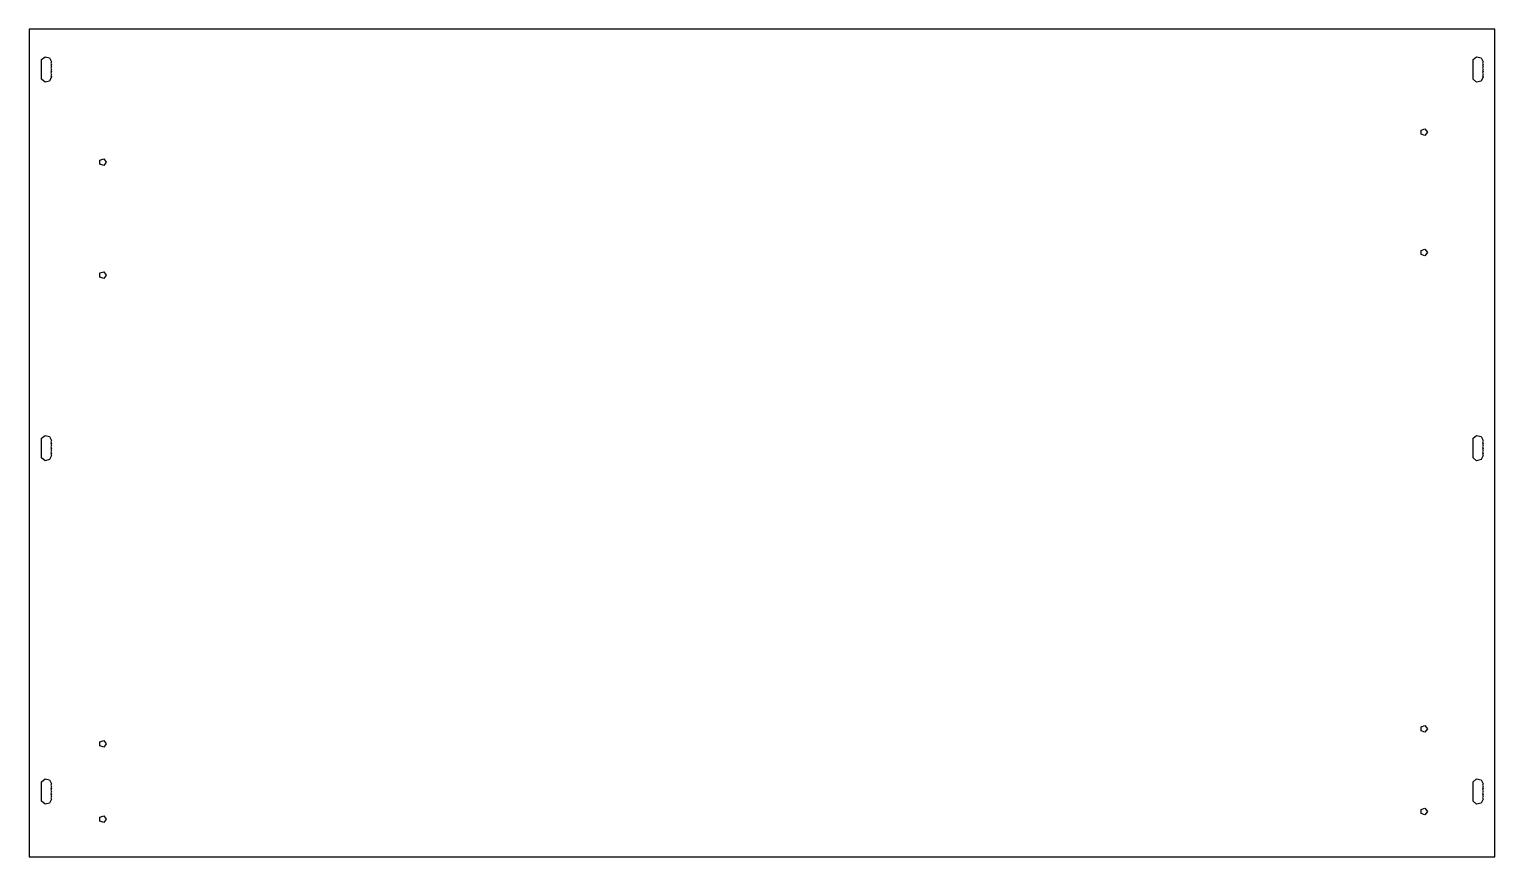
# Model space of a CAD drawing. Header units: metres. Extents: x -3 to 582, y -25 to 305.
import ezdxf

# ---------------------------------------------------------------- set-up
doc = ezdxf.new("R2010")
doc.units = ezdxf.units.M

msp = doc.modelspace()

# ---------------------------------------------------------------- linework, layer by layer
for p, q in [((581.75, 305), (-2.75, 305)), ((-2.75, 305), (-2.75, -25)), ((581.75, -25), (581.75, 305)), ((2.10796, 292.911), (3.5327, 294.047)), ((2.10796, 285.089), (2.10796, 292.911)), ((3.5327, 294.047), (5.30933, 293.642)), ((5.30933, 293.642), (6.09999, 292)), ((573.108, 292.911), (574.533, 294.047)), ((573.108, 285.089), (573.108, 292.911)), ((574.533, 294.047), (576.309, 293.642)), ((576.309, 293.642), (577.1, 292)), ((6.09999, 292), (5.85921, 291.5)), ((5.85921, 291.5), (6.09999, 291)), ((6.09999, 291), (5.85921, 290.5)), ((5.85921, 290.5), (6.09999, 290)), ((6.09999, 290), (5.85921, 289.5)), ((5.85921, 289.5), (6.09999, 289)), ((6.09999, 289), (5.85921, 288.5)), ((5.85921, 288.5), (6.09999, 288)), ((6.09999, 288), (5.85921, 287.5)), ((5.85921, 287.5), (6.09999, 287)), ((6.09999, 287), (5.85921, 286.5)), ((5.85921, 286.5), (6.09999, 286)), ((577.1, 292), (576.859, 291.5)), ((576.859, 291.5), (577.1, 291)), ((577.1, 291), (576.859, 290.5)), ((576.859, 290.5), (577.1, 290)), ((577.1, 290), (576.859, 289.5)), ((576.859, 289.5), (577.1, 289)), ((577.1, 289), (576.859, 288.5)), ((576.859, 288.5), (577.1, 288)), ((577.1, 288), (576.859, 287.5)), ((576.859, 287.5), (577.1, 287)), ((577.1, 287), (576.859, 286.5)), ((576.859, 286.5), (577.1, 286)), ((3.5327, 283.953), (2.10796, 285.089)), ((5.30933, 284.358), (3.5327, 283.953)), ((6.09999, 286), (5.30933, 284.358)), ((574.533, 283.953), (573.108, 285.089)), ((576.309, 284.358), (574.533, 283.953)), ((577.1, 286), (576.309, 284.358)), ((552.367, 264.823), (553.933, 265.331)), ((552.367, 263.177), (552.367, 264.823)), ((553.933, 262.669), (552.367, 263.177)), ((553.933, 265.331), (554.9, 264)), ((554.9, 264), (553.933, 262.669)), ((25.3674, 252.823), (26.9326, 253.331)), ((25.3674, 251.177), (25.3674, 252.823)), ((26.9326, 253.331), (27.9, 252)), ((27.9, 252), (26.9326, 250.669)), ((26.9326, 250.669), (25.3674, 251.177)), ((552.367, 216.823), (553.933, 217.331)), ((552.367, 215.177), (552.367, 216.823)), ((553.933, 217.331), (554.9, 216)), ((553.933, 214.669), (552.367, 215.177)), ((554.9, 216), (553.933, 214.669)), ((25.3674, 207.823), (26.9326, 208.331)), ((25.3674, 206.177), (25.3674, 207.823)), ((26.9326, 205.669), (25.3674, 206.177)), ((26.9326, 208.331), (27.9, 207)), ((27.9, 207), (26.9326, 205.669)), ((2.10796, 141.911), (3.5327, 143.047)), ((2.10796, 134.089), (2.10796, 141.911)), ((3.5327, 143.047), (5.30933, 142.642)), ((5.30933, 142.642), (6.09999, 141)), ((6.09999, 141), (5.85921, 140.5)), ((5.85921, 140.5), (6.09999, 140)), ((573.108, 141.911), (574.533, 143.047)), ((573.108, 134.089), (573.108, 141.911)), ((574.533, 143.047), (576.309, 142.642)), ((576.309, 142.642), (577.1, 141)), ((577.1, 141), (576.859, 140.5)), ((576.859, 140.5), (577.1, 140)), ((6.09999, 135), (5.30933, 133.358)), ((6.09999, 140), (5.85921, 139.5)), ((5.85921, 139.5), (6.09999, 139)), ((6.09999, 139), (5.85921, 138.5)), ((5.85921, 138.5), (6.09999, 138)), ((6.09999, 138), (5.85921, 137.5)), ((5.85921, 137.5), (6.09999, 137)), ((6.09999, 137), (5.85921, 136.5)), ((5.85921, 136.5), (6.09999, 136)), ((6.09999, 136), (5.85921, 135.5)), ((5.85921, 135.5), (6.09999, 135)), ((577.1, 135), (576.309, 133.358)), ((577.1, 140), (576.859, 139.5)), ((576.859, 139.5), (577.1, 139)), ((577.1, 139), (576.859, 138.5)), ((576.859, 138.5), (577.1, 138)), ((577.1, 138), (576.859, 137.5)), ((576.859, 137.5), (577.1, 137)), ((577.1, 137), (576.859, 136.5)), ((576.859, 136.5), (577.1, 136)), ((577.1, 136), (576.859, 135.5)), ((576.859, 135.5), (577.1, 135)), ((3.5327, 132.953), (2.10796, 134.089)), ((5.30933, 133.358), (3.5327, 132.953)), ((574.533, 132.953), (573.108, 134.089)), ((576.309, 133.358), (574.533, 132.953)), ((552.367, 26.8229), (553.933, 27.3315)), ((552.367, 25.1771), (552.367, 26.8229)), ((553.933, 24.6685), (552.367, 25.1771)), ((553.933, 27.3315), (554.9, 26)), ((554.9, 26), (553.933, 24.6685)), ((25.3674, 20.8229), (26.9326, 21.3315)), ((25.3674, 19.1771), (25.3674, 20.8229)), ((26.9326, 18.6685), (25.3674, 19.1771)), ((26.9326, 21.3315), (27.9, 20)), ((27.9, 20), (26.9326, 18.6685)), ((2.10796, 4.91115), (3.5327, 6.04735)), ((3.5327, 6.04735), (5.30933, 5.64185)), ((573.108, 4.91115), (574.533, 6.04735)), ((574.533, 6.04735), (576.309, 5.64185)), ((2.10796, -2.91115), (2.10796, 4.91115)), ((5.30933, 5.64185), (6.09999, 4)), ((6.09999, 4), (5.85921, 3.49998)), ((5.85921, 3.49998), (6.09999, 3)), ((6.09999, 3), (5.85921, 2.49998)), ((5.85921, 2.49998), (6.09999, 2)), ((6.09999, 2), (5.85921, 1.49998)), ((5.85921, 1.49998), (6.09999, 1)), ((6.09999, 1), (5.85921, 0.5)), ((5.85921, 0.5), (6.09999, 0)), ((6.09999, 0), (5.85921, -0.5)), ((573.108, -2.91115), (573.108, 4.91115)), ((576.309, 5.64185), (577.1, 4)), ((577.1, 4), (576.859, 3.49998)), ((576.859, 3.49998), (577.1, 3)), ((577.1, 3), (576.859, 2.49998)), ((576.859, 2.49998), (577.1, 2)), ((577.1, 2), (576.859, 1.49998)), ((576.859, 1.49998), (577.1, 1)), ((577.1, 1), (576.859, 0.5)), ((576.859, 0.5), (577.1, 0)), ((577.1, 0), (576.859, -0.5)), ((3.5327, -4.04735), (2.10796, -2.91115)), ((5.30933, -3.64185), (3.5327, -4.04735)), ((6.09999, -2), (5.30933, -3.64185)), ((5.85921, -0.5), (6.09999, -1)), ((6.09999, -1), (5.85921, -1.49998)), ((5.85921, -1.49998), (6.09999, -2)), ((552.367, -6.17709), (553.933, -5.66852)), ((553.933, -5.66852), (554.9, -7)), ((574.533, -4.04735), (573.108, -2.91115)), ((576.309, -3.64185), (574.533, -4.04735)), ((577.1, -2), (576.309, -3.64185)), ((576.859, -0.5), (577.1, -1)), ((577.1, -1), (576.859, -1.49998)), ((576.859, -1.49998), (577.1, -2)), ((25.3674, -9.17709), (26.9326, -8.66852)), ((25.3674, -10.8229), (25.3674, -9.17709)), ((26.9326, -11.3315), (25.3674, -10.8229)), ((26.9326, -8.66852), (27.9, -10)), ((27.9, -10), (26.9326, -11.3315)), ((552.367, -7.82289), (552.367, -6.17709)), ((553.933, -8.33147), (552.367, -7.82289)), ((554.9, -7), (553.933, -8.33147)), ((-2.75, -25), (581.75, -25))]:
    msp.add_line(p, q)

doc.saveas('drawing.dxf')
